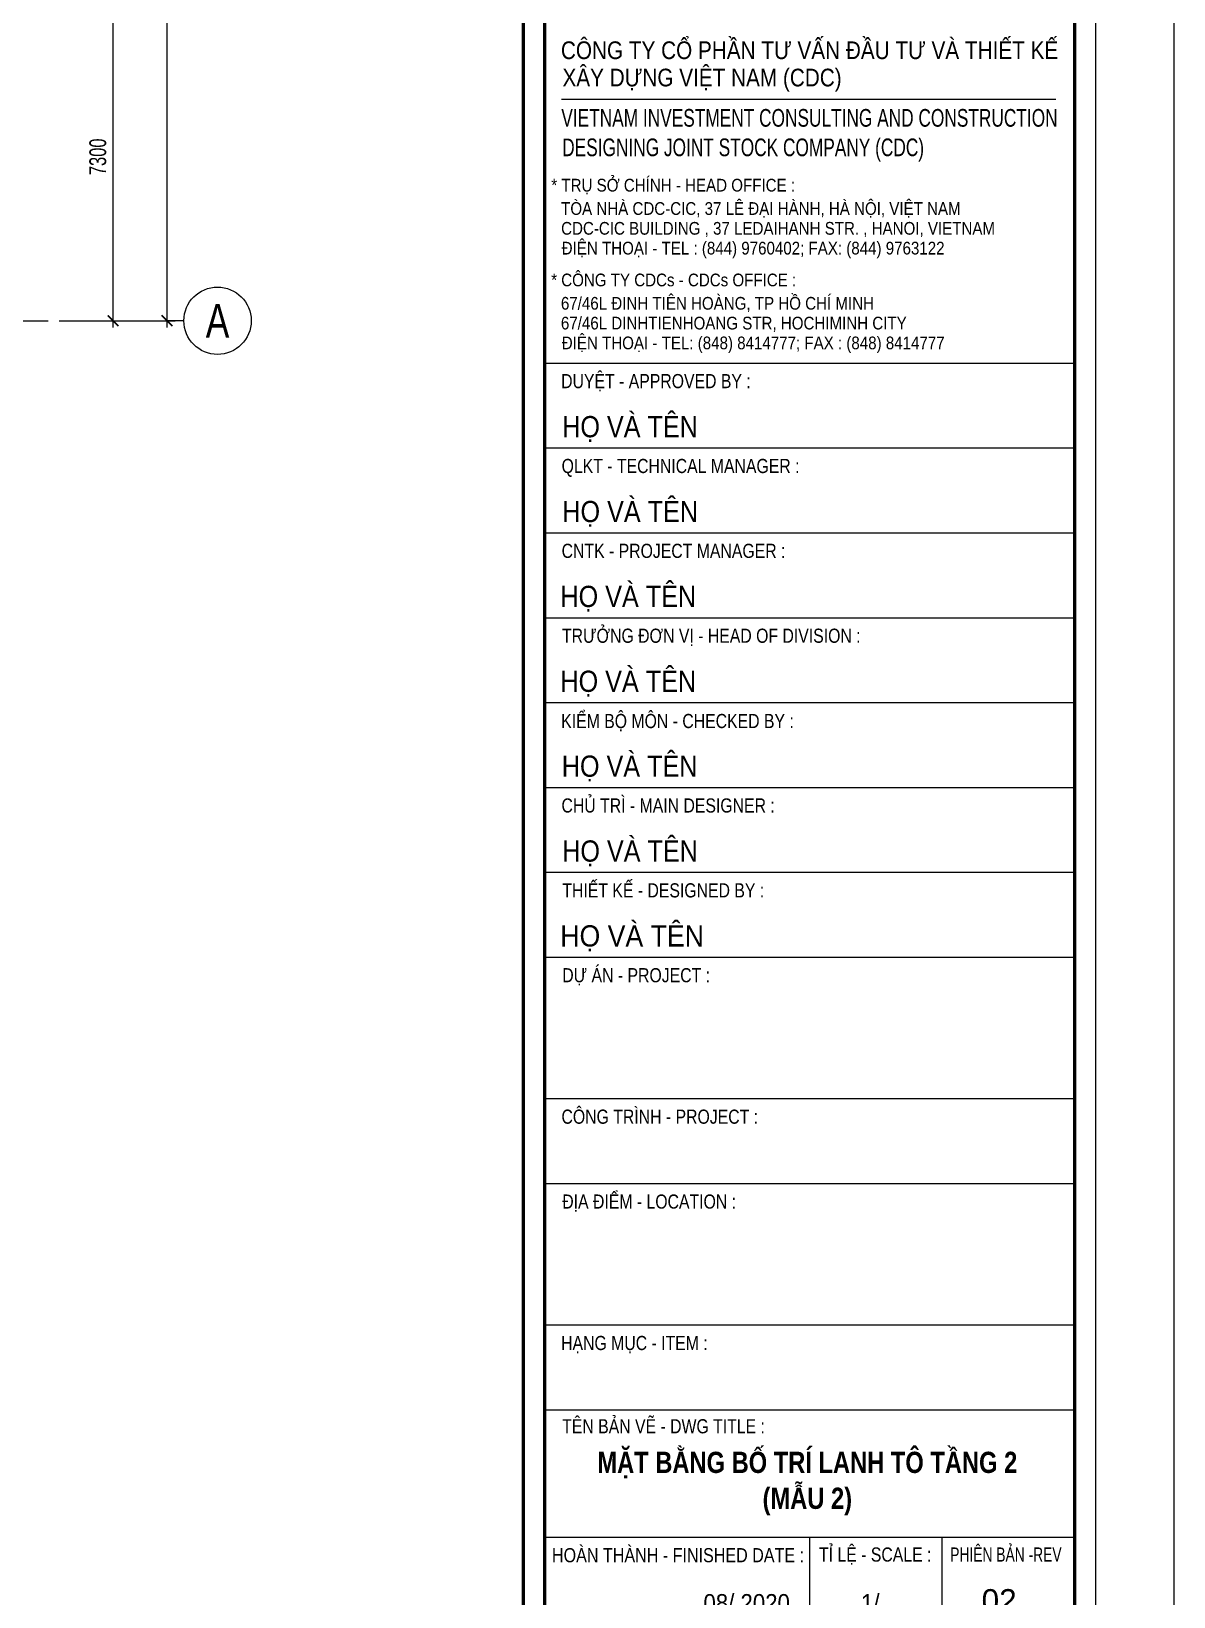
# Model space of a CAD drawing. Header units: millimetres. Extents: x 0 to 132458, y 0 to 365310.
# Drawn here: x 107000 to 132458, y 182867 to 217726 of the extents above; entities that cross this region are included whole.
import ezdxf
from ezdxf.enums import TextEntityAlignment as Align

# ---------------------------------------------------------------- set-up
doc = ezdxf.new("R2010")
doc.units = ezdxf.units.MM
doc.header["$LTSCALE"] = 400
doc.header["$PDSIZE"] = -2
doc.linetypes.add('CENTER2', pattern=[1.125, 0.75, -0.125, 0.125, -0.125])
doc.layers.get('0').update_dxf_attribs({"lineweight": 5})
doc.layers.get('Defpoints').update_dxf_attribs({"color": 2})
doc.layers.add('02.CDC.DIM', color=1, linetype='Continuous', lineweight=20)
for name, color, linetype in [('CDC -TEXT KHUNG', 7, 'Continuous'), ('CDC-KHUNGTEN', 9, 'Continuous'), ('CDC.01.AXIS', 160, 'CENTER2'), ('CDC.02.DIM', 1, 'Continuous')]:
    doc.layers.add(name, color=color, linetype=linetype)
doc.styles.add('ARIAL', font='arial.ttf', dxfattribs={"width": 0.6})
doc.styles.add('Arial_B_3', font='arialbd.ttf', dxfattribs={"width": 0.75, "height": 3})
doc.styles.add('BIGTEXT', font='arial.ttf', dxfattribs={"width": 0.8})
doc.styles.add('KCS_SMTEXT', font='arial.ttf', dxfattribs={"width": 0.7})
doc.styles.add('KT CDC', font='arial.ttf', dxfattribs={"width": 0.85, "height": 200})
doc.dimstyles.new('KCS_DIM150', dxfattribs={"dimscale": 150, "dimtxt": 2.5, "dimasz": 1.6, "dimexe": 1.2, "dimexo": 0, "dimgap": 1, "dimtad": 1, "dimdec": 0, "dimzin": 0, "dimdsep": 46, "dimtxsty": 'KCS_SMTEXT', "dimblk": 'ARCHTICK', "dimcen": 0, "dimdle": 1, "dimclrd": 256, "dimclre": 256, "dimclrt": 2, "dimadec": 0, "dimazin": 0, "dimtfac": 1, "dimtdec": 0, "dimtix": 1, "dimtmove": 2, "dimatfit": 3, "dimfxl": 1, "dimtolj": 1, "dimtzin": 0, "dimarcsym": 0})

# ---------------------------------------------------------------- blocks, each defined once
blk = doc.blocks.new('_ArchTick')
at = {"color": 0, "linetype": 'ByBlock', "const_width": 0.15}
blk.add_lwpolyline([(-0.5, -0.5), (0.5, 0.5)], dxfattribs=at)
blk = doc.blocks.new('*D128')
at = {"layer": 'CDC.02.DIM', "lineweight": -2, "ltscale": 10, "transparency": 16777216}
for p, q in [((107625, 218581), (109005, 218581)), ((108825, 211131), (108825, 218731)), ((107625, 211281), (109005, 211281))]:
    blk.add_line(p, q, dxfattribs=at)
at = {"layer": 'Defpoints', "color": 0, "ltscale": 10, "transparency": 16777216}
for p in [(107625, 218581), (108825, 218581), (107625, 211281)]:
    blk.add_point(p, dxfattribs=at)
at = {"layer": 'CDC.02.DIM', "lineweight": -2, "ltscale": 10, "transparency": 16777216, "xscale": 240, "yscale": 240, "zscale": 240}
for p, rotation in [((108825, 218581), 90), ((108825, 211281), 270)]:
    blk.add_blockref('_ArchTick', p, dxfattribs=dict(at, rotation=rotation))
at = {"layer": 'CDC.02.DIM', "color": 2, "ltscale": 10, "transparency": 16777216, "insert": (108484, 214931), "char_height": 375, "attachment_point": 5, "rotation": 90, "style": 'KCS_SMTEXT'}
blk.add_mtext('\\A1;7300', dxfattribs=at)
blk = doc.blocks.new('*D133')
at = {"layer": 'CDC.02.DIM', "lineweight": -2, "ltscale": 10, "transparency": 16777216}
for p, q in [((107625, 249081), (110205, 249081)), ((110025, 211131), (110025, 249231)), ((107625, 211281), (110205, 211281))]:
    blk.add_line(p, q, dxfattribs=at)
at = {"layer": 'Defpoints', "color": 0, "ltscale": 10, "transparency": 16777216}
for p in [(107625, 249081), (110025, 249081), (107625, 211281)]:
    blk.add_point(p, dxfattribs=at)
at = {"layer": 'CDC.02.DIM', "lineweight": -2, "ltscale": 10, "transparency": 16777216, "xscale": 240, "yscale": 240, "zscale": 240}
for p, rotation in [((110025, 249081), 90), ((110025, 211281), 270)]:
    blk.add_blockref('_ArchTick', p, dxfattribs=dict(at, rotation=rotation))
at = {"layer": 'CDC.02.DIM', "color": 2, "ltscale": 10, "transparency": 16777216, "insert": (109684, 230181), "char_height": 375, "attachment_point": 5, "rotation": 90, "style": 'KCS_SMTEXT'}
blk.add_mtext('\\A1;37800', dxfattribs=at)
blk = doc.blocks.new('_Axis name')
at = {"layer": 'CDC.02.DIM'}
blk.add_line((0, 2.5), (0, 0), dxfattribs=at)
blk.add_circle((0, 7.5), 5, dxfattribs=at)
at = {"layer": 'CDC.02.DIM', "style": 'BIGTEXT', "width": 0.75}
blk.add_attdef('.', text='', height=5, dxfattribs=at).set_placement((0, 7.5), align=Align.MIDDLE)
blk = doc.blocks.new('Khung tên chuẩn')
at = {"layer": 'CDC-KHUNGTEN', "color": 6}
blk.add_line((75439, 24136), (82433, 24136), dxfattribs=at)
at = {"layer": 'CDC-KHUNGTEN', "color": 6, "lineweight": 25}
for p, q in [((82700, 20400), (75200, 20400)), ((82700, 19200), (75200, 19200)), ((82700, 18000), (75200, 18000)), ((82700, 16800), (75200, 16800)), ((82700, 15600), (75200, 15600)), ((82700, 14400), (75200, 14400)), ((82700, 13200), (75200, 13200)), ((82700, 12000), (75200, 12000)), ((82700, 10000), (75200, 10000)), ((82700, 8800), (75200, 8800)), ((82700, 6800), (75200, 6800)), ((82700, 5600), (75200, 5600)), ((82700, 3800), (75200, 3800)), ((78950, 1400), (78950, 3800)), ((80825, 2600), (80825, 3800))]:
    blk.add_line(p, q, dxfattribs=at)
at = {"layer": 'CDC-KHUNGTEN', "color": 8}
blk.add_lwpolyline([(75096, 1100), (83000, 1100), (83000, 58300), (3000, 58300), (3000, 1100), (75096, 1100)], dxfattribs=at)
at = {"layer": 'CDC-KHUNGTEN', "color": 255, "lineweight": 60}
blk.add_lwpolyline([(74900, 1400), (74900, 58000), (3300, 58000), (3300, 1400), (74900, 1400)], close=True, dxfattribs=at)
blk.add_lwpolyline([(75200, 1400), (82700, 1400), (82700, 58000), (75200, 58000), (75200, 1400)], dxfattribs=at)
at = {"layer": 'Defpoints', "color": 1, "ltscale": 0.2}
blk.add_lwpolyline([(0, 0), (0, 59400), (84100, 59400), (84100, 0), (0, 0)], close=True, dxfattribs=at)
at = {"layer": 'CDC-KHUNGTEN', "color": 6}
for s, height, style, width, p in [('CÔNG TY CỔ PHẦN TƯ VẤN ÐẦU TƯ VÀ THIẾT KẾ', 250, 'KT CDC', 0.84, (75430, 24703)), ('XÂY DỰNG VIỆT NAM (CDC)', 250, 'KT CDC', 0.84, (75452, 24317)), ('VIETNAM INVESTMENT CONSULTING AND CONSTRUCTION ', 250, 'KT CDC', 0.7, (75436, 23747)), ('DESIGNING JOINT STOCK COMPANY (CDC)', 250, 'KT CDC', 0.7, (75448, 23330)), ('* TRỤ SỞ CHÍNH - HEAD OFFICE :', 180, 'KT CDC', 0.85, (75294, 22830)), ('TÒA NHÀ CDC-CIC, 37 LÊ ĐẠI HÀNH, HÀ NỘI, VIỆT NAM', 180, 'KT CDC', 0.85, (75433, 22500)), ('CDC-CIC BUILDING , 37 LEDAIHANH STR. , HANOI, VIETNAM', 180, 'KT CDC', 0.85, (75433, 22220)), ('ĐIỆN THOẠI - TEL : (844) 9760402; FAX: (844) 9763122', 180, 'KT CDC', 0.85, (75441, 21940)), ('* CÔNG TY CDCs - CDCs OFFICE :', 180, 'KT CDC', 0.85, (75292, 21490)), ('67/46L ĐINH TIÊN HOÀNG, TP HỒ CHÍ MINH', 180, 'KT CDC', 0.85, (75430, 21160)), ('67/46L DINHTIENHOANG STR, HOCHIMINH CITY', 180, 'KT CDC', 0.85, (75430, 20880)), ('ĐIỆN THOẠI - TEL: (848) 8414777; FAX : (848) 8414777', 180, 'KT CDC', 0.85, (75442, 20600)), ('DUYỆT - APPROVED BY :', 200, 'ARIAL', 0.8, (75433, 20050)), ('QLKT - TECHNICAL MANAGER :', 200, 'ARIAL', 0.8, (75440, 18850)), ('CNTK - PROJECT MANAGER :', 200, 'ARIAL', 0.8, (75440, 17650)), ('TRƯỞNG ĐƠN VỊ - HEAD OF DIVISION :', 200, 'ARIAL', 0.8, (75445, 16450)), ('KIỂM BỘ MÔN - CHECKED BY :', 200, 'ARIAL', 0.8, (75434, 15244)), ('CHỦ TRÌ - MAIN DESIGNER :', 200, 'ARIAL', 0.8, (75438, 14050)), ('THIẾT KẾ - DESIGNED BY :', 200, 'ARIAL', 0.8, (75450, 12850)), ('DỰ ÁN - PROJECT :  ', 200, 'ARIAL', 0.8, (75449, 11650)), ('CÔNG TRÌNH - PROJECT :  ', 200, 'ARIAL', 0.8, (75438, 9650)), ('ĐỊA ĐIỂM - LOCATION :', 200, 'ARIAL', 0.8, (75449, 8450)), ('HẠNG MỤC - ITEM : ', 200, 'ARIAL', 0.8, (75433, 6450)), ('TÊN BẢN VẼ - DWG TITLE :', 200, 'ARIAL', 0.8, (75448, 5273)), ('TỈ LỆ - SCALE :', 200, 'ARIAL', 0.8, (79082, 3459)), ('PHIÊN BẢN -REV', 200, 'ARIAL', 0.7, (80938, 3459))]:
    blk.add_text(s, height=height, dxfattribs=dict(at, style=style, width=width)).set_placement(p)
at = {"layer": 'CDC-KHUNGTEN', "color": 7}
for style, width, p in [('KT CDC', 0.85, (75448, 19356)), ('KT CDC', 0.85, (75450, 18156)), ('KT CDC', 0.85, (75423, 16956)), ('KT CDC', 0.85, (75423, 15756)), ('KT CDC', 0.85, (75442, 14556)), ('KT CDC', 0.85, (75448, 13356)), ('ARIAL', 0.9, (75421, 12156))]:
    blk.add_text('HỌ VÀ TÊN', height=300, dxfattribs=dict(at, style=style, width=width)).set_placement(p)
at = {"layer": 'CDC-KHUNGTEN', "color": 6, "style": 'ARIAL', "width": 0.814645}
blk.add_text('HOÀN THÀNH - FINISHED DATE :', height=200, dxfattribs=at).set_placement((75304, 3450), (78870, 3450), align=Align.FIT)
at = {"layer": 'CDC-KHUNGTEN', "color": 7, "style": 'ARIAL', "width": 0.9}
for s, p in [('08/ 2020', (78670, 2750)), ('1/...', (80200, 2750))]:
    blk.add_text(s, height=250, dxfattribs=at).set_placement(p, align=Align.RIGHT)
at = {"layer": 'CDC-KHUNGTEN', "color": 7, "style": 'KT CDC'}
blk.add_text('02', height=320, dxfattribs=at).set_placement((81879, 2750), align=Align.RIGHT)

msp = doc.modelspace()

# ---------------------------------------------------------------- linework, layer by layer
at = {"layer": 'CDC.01.AXIS', "ltscale": 5}
msp.add_line((13625.1, 211280.9), (107625.4, 211280.9), dxfattribs=at)

# ---------------------------------------------------------------- block references
at = {"xscale": 1.575000000011642, "yscale": 1.575000000011642, "zscale": 1.575000000011642}
msp.add_blockref('Khung tên chuẩn', (0, 178200), dxfattribs=at)
at = {"layer": '02.CDC.DIM'}
ref = msp.add_blockref('_Axis name', (110025.4, 211280.9), dxfattribs=dict(at, xscale=150, yscale=150, zscale=150, rotation=270))
ref.add_attrib('.', 'A', dxfattribs={"layer": 'CDC.02.DIM', "height": 750, "style": 'BIGTEXT', "width": 0.75}).set_placement((111150.4, 211280.9), align=Align.MIDDLE)

# ---------------------------------------------------------------- texts
at = {"layer": 'CDC -TEXT KHUNG', "style": 'Arial_B_3', "width": 0.8}
for s, p in [('MẶT BẰNG BỐ TRÍ LANH TÔ TẦNG 2', (124292.9, 185622.1)), ('(MẪU 2)', (124292.9, 184822.1))]:
    msp.add_text(s, height=472.5, dxfattribs=at).set_placement(p, align=Align.CENTER)

# ---------------------------------------------------------------- dimensions: what is measured, and where the dimension line sits
at = {"layer": 'CDC.02.DIM', "ltscale": 10}
for base, p2, picture, middle in [((110025.4, 249080.9), (107625.4, 249080.9), '*D133', (109683.8, 230180.9)), ((108825.4, 218580.9), (107625.4, 218580.9), '*D128', (108483.8, 214930.9))]:
    dim = msp.add_linear_dim(base=base, p1=(107625.4, 211280.9), p2=p2, angle=90, dimstyle='KCS_DIM150', dxfattribs=at)
    dim.commit()
    dim.dimension.update_dxf_attribs({"geometry": picture, "text_midpoint": middle})

doc.saveas('drawing.dxf')
